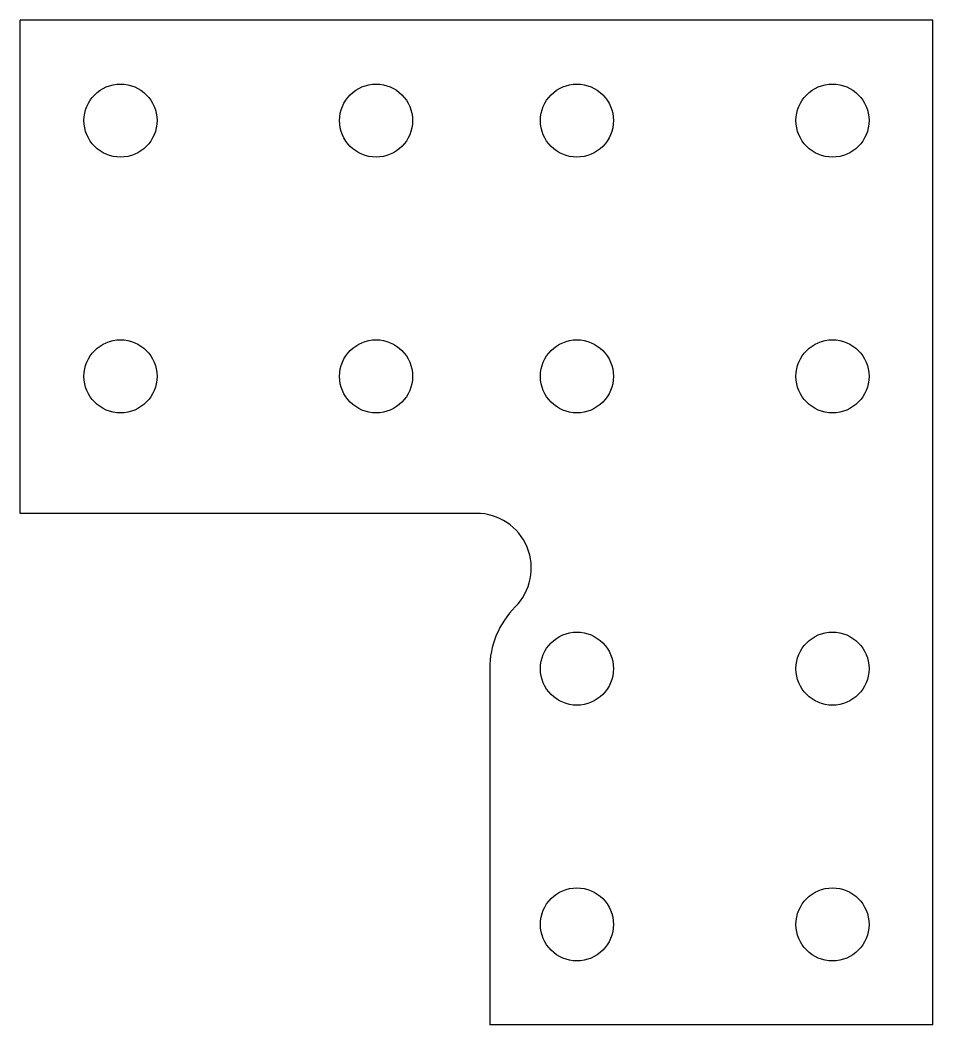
# Model space of a CAD drawing. Extents: x -154 to -104, y -12.5 to 42.5.
import ezdxf

# ---------------------------------------------------------------- set-up
doc = ezdxf.new("R2010")
doc.units = 0
doc.header["$MEASUREMENT"] = 0
doc.layers.add('VISIBLE', color=7, linetype='CONTINUOUS')

msp = doc.modelspace()

# ---------------------------------------------------------------- linework, layer by layer
at = {"layer": 'VISIBLE'}
for p, q in [((-104, 42.5), (-154, 42.5)), ((-154, 15.5), (-154, 42.5)), ((-104, -12.5), (-104, 42.5)), ((-129, 15.5), (-154, 15.5)), ((-128.278, 7), (-128.278, -12.5)), ((-104, -12.5), (-128.278, -12.5))]:
    msp.add_line(p, q, dxfattribs=at)
for centre in [(-148.5, 37), (-134.5, 37), (-123.5, 37), (-109.5, 37), (-148.5, 23), (-134.5, 23), (-123.5, 23), (-109.5, 23), (-123.5, 7), (-109.5, 7), (-123.5, -7), (-109.5, -7)]:
    msp.add_circle(centre, 2, dxfattribs=at)
for centre, radius, start, end in [((-129, 12.5), 3, 315, 90), ((-123.5, 7), 4.778, 135, 180)]:
    msp.add_arc(centre, radius, start, end, dxfattribs=at)

doc.saveas('drawing.dxf')
